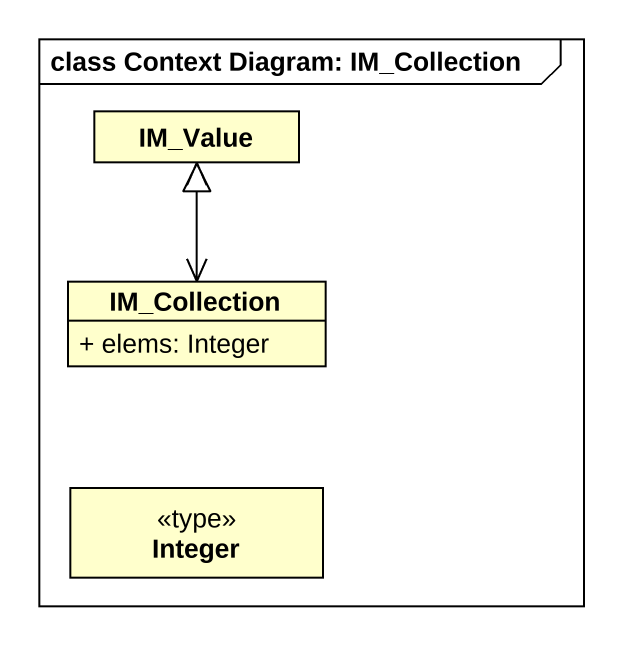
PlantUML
@startuml
mainframe class Context Diagram: IM_Collection
hide circle
hide empty members
skinparam classAttributeIconSize 0
class IM_Value
class IM_Collection {
  + elems: Integer
}
class Integer <<type>>
IM_Collection -up-|> IM_Value
IM_Collection <-up-> IM_Value
@enduml
